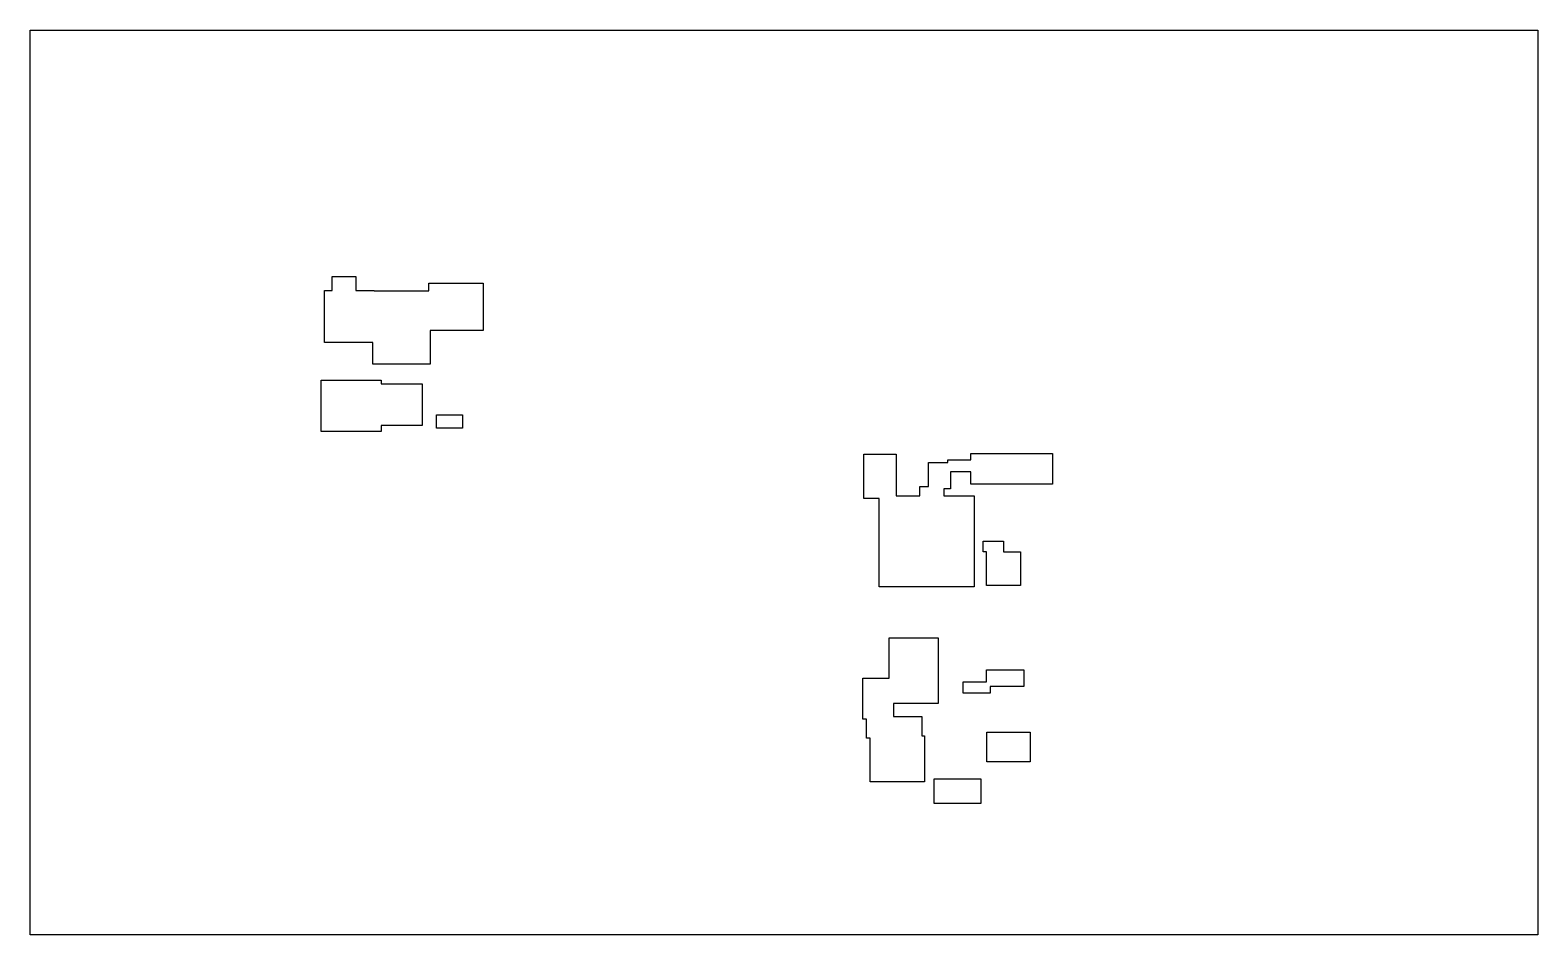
# Model space of a CAD drawing. Header units: millimetres. Extents: x -192 to -92, y 65 to 125.
import ezdxf

# ---------------------------------------------------------------- set-up
doc = ezdxf.new("R2010")
doc.units = ezdxf.units.MM
doc.layers.get('0').update_dxf_attribs({"linetype": 'CONTINUOUS'})

msp = doc.modelspace()

# ---------------------------------------------------------------- linework, layer by layer
for points in [[(-92.4, 124.55), (-92.4, 64.55), (-192.4, 64.55), (-192.4, 124.55)], [(-165.88, 104.64), (-165.88, 102.39), (-169.67, 102.39), (-169.67, 103.84), (-172.87, 103.84), (-172.87, 107.29), (-172.38, 107.29), (-172.38, 108.22), (-170.8, 108.22), (-170.8, 107.29), (-169.58, 107.29), (-169.58, 107.25), (-165.97, 107.25), (-165.97, 107.76), (-162.36, 107.76), (-162.36, 104.64)], [(-169.13, 101.09), (-166.4, 101.09), (-166.4, 98.33), (-169.13, 98.33), (-169.13, 97.93), (-173.11, 97.93), (-173.11, 101.34), (-169.13, 101.34)], [(-165.45, 99.03), (-163.73, 99.03), (-163.73, 98.15), (-165.45, 98.15)], [(-136.1, 87.62), (-136.1, 93.49), (-137.1, 93.49), (-137.1, 96.42), (-134.97, 96.42), (-134.97, 93.66), (-133.39, 93.66), (-133.39, 94.29), (-132.82, 94.29), (-132.82, 95.87), (-131.53, 95.87), (-131.53, 96.06), (-130.02, 96.06), (-130.02, 96.48), (-124.59, 96.48), (-124.59, 94.43), (-130.02, 94.43), (-130.02, 95.25), (-131.35, 95.25), (-131.35, 94.14), (-131.8, 94.14), (-131.8, 93.66), (-129.8, 93.66), (-129.8, 87.62)], [(-127.85, 89.96), (-126.71, 89.96), (-126.71, 87.72), (-128.98, 87.72), (-128.98, 89.96), (-129.19, 89.96), (-129.19, 90.66), (-127.85, 90.66)], [(-133.27, 77.75), (-133.09, 77.75), (-133.09, 74.7), (-136.69, 74.7), (-136.69, 77.59), (-136.92, 77.59), (-136.92, 78.85), (-137.18, 78.85), (-137.18, 81.57), (-135.42, 81.57), (-135.42, 84.24), (-132.17, 84.24), (-132.17, 79.89), (-135.15, 79.89), (-135.15, 79.02), (-133.27, 79.02)], [(-130.52, 81.33), (-128.98, 81.33), (-128.98, 82.12), (-126.49, 82.12), (-126.49, 81.02), (-128.73, 81.02), (-128.73, 80.57), (-130.52, 80.57)], [(-128.95, 77.98), (-126.07, 77.98), (-126.07, 76.02), (-128.95, 76.02)], [(-129.35, 74.89), (-129.35, 73.27), (-132.45, 73.27), (-132.45, 74.89)]]:
    msp.add_lwpolyline(points, close=True)

doc.saveas('drawing.dxf')
